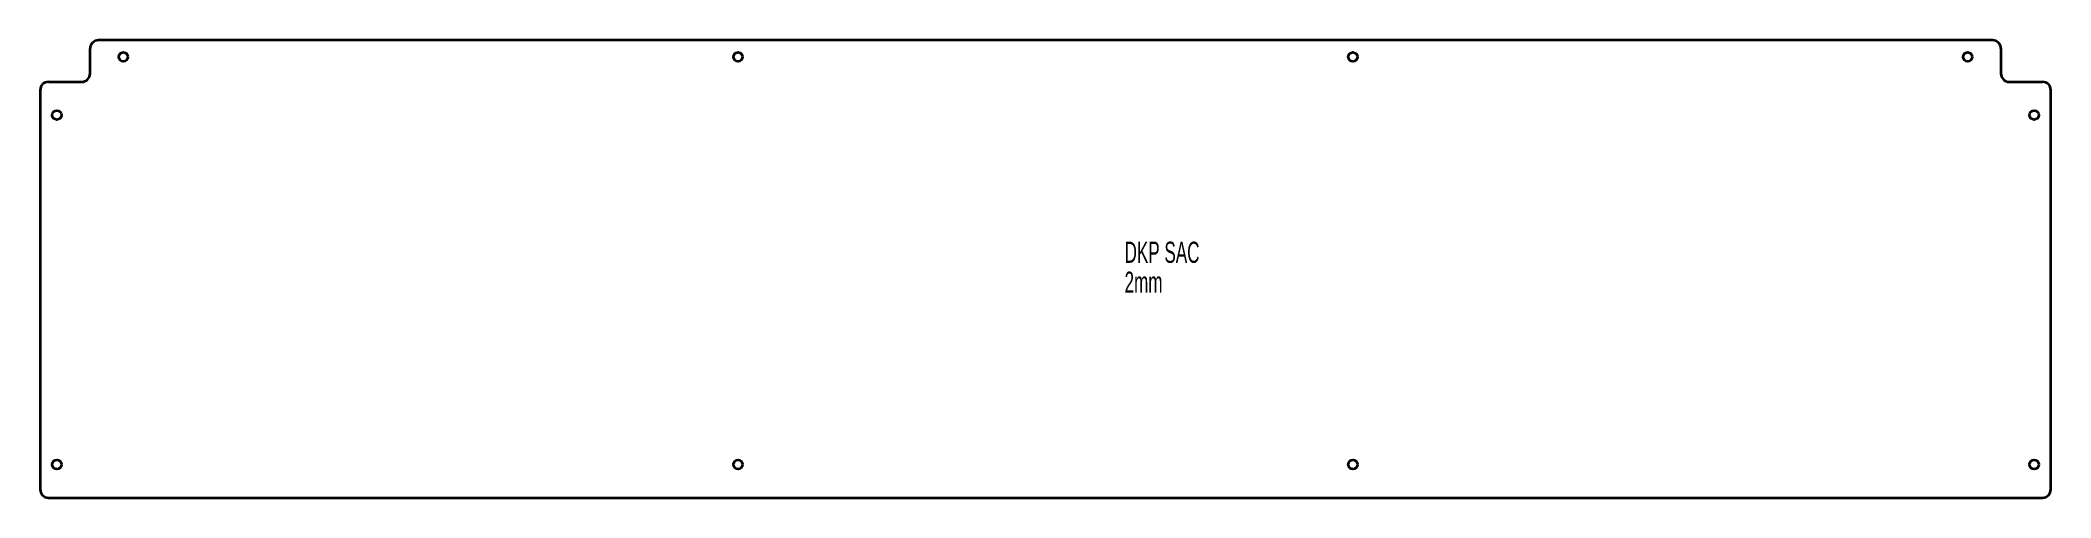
# Model space of a CAD drawing. Header units: millimetres. Extents: x -223 to 987, y -33 to 242.
import ezdxf

# ---------------------------------------------------------------- set-up
doc = ezdxf.new("R2010")
doc.units = ezdxf.units.MM
doc.styles.add('SLDTEXTSTYLE0', font='TXT', dxfattribs={"width": 0.605})

# ---------------------------------------------------------------- blocks, each defined once
blk = doc.blocks.new('SW_NOTE_0')
at = {"color": 0, "linetype": 'Continuous', "lineweight": 0, "char_height": 12.7, "attachment_point": 1, "style": 'SLDTEXTSTYLE0'}
for s, insert in [('DKP SAC', (0, 16.4)), ('2mm', (0, -1.6))]:
    blk.add_mtext(s, dxfattribs=dict(at, insert=insert))

msp = doc.modelspace()

# ---------------------------------------------------------------- linework, layer by layer
at = {"color": 7, "linetype": 'Continuous', "lineweight": 35}
for p, q in [((-192.8, 221.9), (-192.8, 236.9)), ((952.2, 241.9), (-187.8, 241.9)), ((957.2, 236.9), (957.2, 221.9)), ((-222.8, 211.9), (-222.8, -28.1)), ((-217.8, 216.9), (-197.8, 216.9)), ((962.2, 216.9), (982.2, 216.9)), ((987.2, -28.1), (987.2, 211.9)), ((-217.8, -33.1), (982.2, -33.1))]:
    msp.add_line(p, q, dxfattribs=at)
for centre in [(-172.8, 231.9), (197.2, 231.9), (567.2, 231.9), (937.2, 231.9), (-212.8, 196.9), (977.2, 196.9), (-212.8, -13.1), (197.2, -13.1), (567.2, -13.1), (977.2, -13.1)]:
    msp.add_circle(centre, 2.75, dxfattribs=at)
for centre, start, end in [((-187.8, 236.9), 90, 180), ((952.2, 236.9), 0, 90), ((-197.8, 221.9), 270, 0), ((962.2, 221.9), 180, 270), ((-217.8, 211.9), 90, 180), ((982.2, 211.9), 0, 90), ((-217.8, -28.1), 180, 270), ((982.2, -28.1), 270, 0)]:
    msp.add_arc(centre, 5, start, end, dxfattribs=at)

# ---------------------------------------------------------------- block references
at = {"color": 7, "linetype": 'Continuous', "lineweight": 0}
msp.add_blockref('SW_NOTE_0', (429.8, 104.4), dxfattribs=at)

doc.saveas('drawing.dxf')
